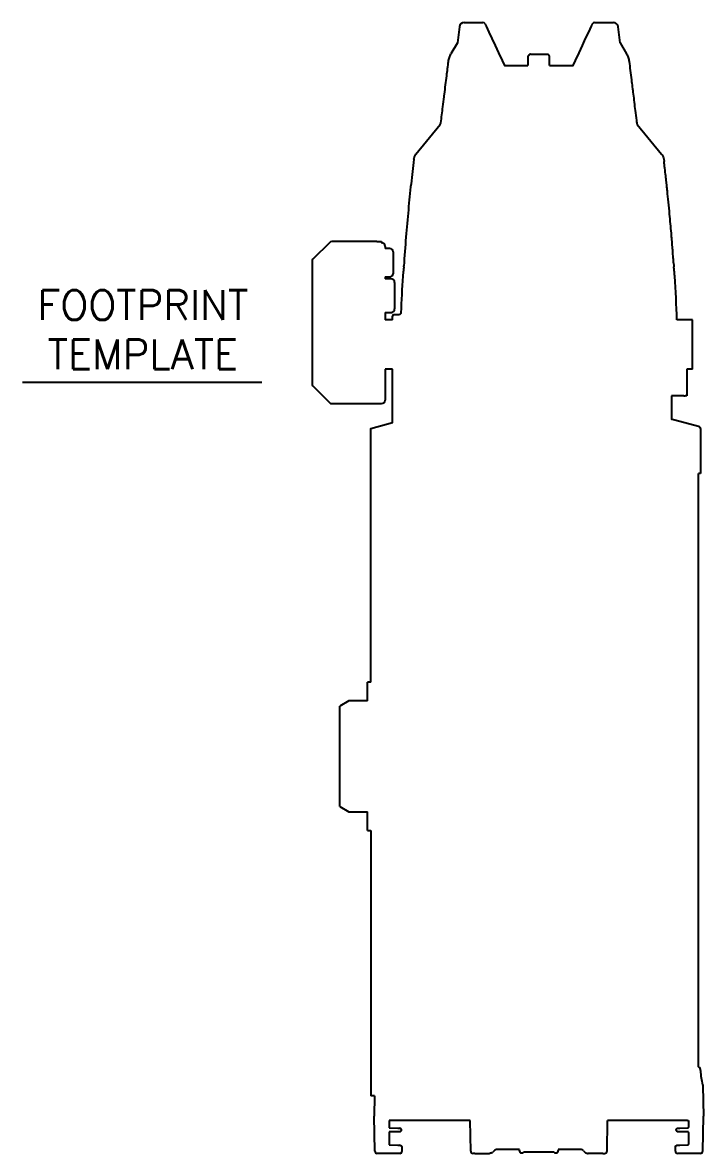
# Model space of a CAD drawing. Extents: x 7 to 135, y 1 to 99.
# Drawn here: x 115.78 to 133.01, y 70.18 to 98.81 of the extents above; entities that cross this region are included whole.
import ezdxf
from ezdxf.enums import TextEntityAlignment as Align

# ---------------------------------------------------------------- set-up
doc = ezdxf.new("R2010")
doc.units = 0
doc.header["$MEASUREMENT"] = 0
doc.layers.add('OBJECT', color=7, linetype='CONTINUOUS')
doc.styles.get("Standard").update_dxf_attribs({"font": 'SIMPLEX'})

msp = doc.modelspace()

# ---------------------------------------------------------------- linework, layer by layer
at = {"layer": 'OBJECT'}
for p, q in [((126.953, 98.814), (127.431, 98.814)), ((130.257, 98.814), (130.735, 98.814)), ((126.834, 98.708), (126.784, 98.304)), ((130.903, 98.304), (130.854, 98.708)), ((126.784, 98.304), (126.621, 98.021)), ((130.903, 98.304), (131.067, 98.021)), ((128.619, 98.014), (128.569, 97.964)), ((128.569, 97.964), (128.569, 97.726)), ((128.57, 97.964), (128.569, 97.964)), ((128.57, 97.964), (128.57, 97.939)), ((128.636, 98.014), (128.619, 98.014)), ((128.619, 98.014), (128.619, 98.014)), ((128.636, 98.014), (129.069, 98.014)), ((129.119, 97.964), (129.069, 98.014)), ((129.119, 97.726), (129.119, 97.964)), ((125.735, 95.48), (126.351, 96.235)), ((126.351, 96.235), (126.365, 96.264)), ((126.351, 96.235), (126.351, 96.235)), ((126.351, 96.235), (126.351, 96.235)), ((131.322, 96.271), (131.337, 96.235)), ((131.337, 96.235), (131.953, 95.48)), ((132.007, 95.352), (132.014, 95.296)), ((123.554, 93.248), (123.126, 92.82)), ((124.741, 93.268), (123.603, 93.268)), ((124.741, 93.268), (124.866, 93.268)), ((124.866, 93.268), (124.866, 93.238)), ((124.956, 93.148), (124.956, 93.091)), ((125.076, 93.091), (124.956, 93.091)), ((123.106, 92.771), (123.106, 89.666)), ((125.156, 93.011), (125.156, 92.893)), ((125.156, 92.893), (125.156, 92.578)), ((125.156, 92.578), (125.156, 92.456)), ((125.426, 92.633), (125.427, 92.652)), ((132.255, 92.729), (132.26, 92.652)), ((132.26, 92.652), (132.262, 92.633)), ((124.956, 92.376), (125.076, 92.376)), ((124.956, 92.376), (124.956, 92.328)), ((125.1, 92.328), (124.956, 92.328)), ((125.196, 92.232), (125.196, 92.092)), ((125.196, 92.092), (125.196, 91.715)), ((125.196, 91.715), (125.196, 91.566)), ((124.956, 91.47), (125.1, 91.47)), ((124.956, 91.47), (124.956, 91.288)), ((124.956, 91.346), (124.956, 91.346)), ((124.956, 91.346), (124.956, 91.288)), ((125.302, 91.416), (125.173, 91.414)), ((125.144, 91.288), (124.956, 91.288)), ((132.732, 91.288), (132.341, 91.288)), ((132.732, 90.038), (132.732, 91.288)), ((125.144, 90.038), (124.956, 90.038)), ((124.956, 90.038), (124.956, 89.258)), ((132.732, 90.038), (132.592, 90.038)), ((132.592, 90.038), (132.592, 89.363)), ((123.126, 89.616), (123.554, 89.189)), ((132.515, 89.363), (132.204, 89.363)), ((132.515, 89.363), (132.544, 89.363)), ((132.592, 89.363), (132.544, 89.363)), ((123.603, 89.168), (124.866, 89.168)), ((132.933, 88.535), (132.933, 87.439)), ((132.933, 88.535), (132.933, 87.399)), ((132.886, 72.371), (132.886, 87.399)), ((132.933, 87.399), (132.886, 87.399)), ((124.593, 82.114), (124.509, 82.114)), ((124.509, 81.64), (124.509, 82.114)), ((124.04, 81.64), (123.809, 81.505)), ((124.509, 81.64), (124.04, 81.64)), ((123.809, 78.962), (123.809, 81.505)), ((123.809, 78.962), (124.038, 78.829)), ((124.037, 78.828), (124.497, 78.828)), ((124.038, 78.829), (124.509, 78.829)), ((124.509, 78.354), (124.509, 78.829)), ((124.509, 78.354), (124.593, 78.354)), ((124.593, 78.354), (124.593, 71.639)), ((132.996, 71.889), (133.009, 71.127)), ((124.688, 71.639), (124.593, 71.639)), ((124.688, 71.639), (124.679, 71.127)), ((124.694, 70.241), (124.679, 71.127)), ((125.059, 71.017), (125.054, 71.012)), ((125.054, 71.012), (125.054, 70.881)), ((125.081, 71.017), (125.059, 71.017)), ((126.916, 71.017), (125.141, 71.017)), ((127.106, 71.017), (126.916, 71.017)), ((127.12, 70.241), (127.106, 71.017)), ((130.57, 70.241), (130.584, 71.017)), ((132.547, 71.017), (130.584, 71.017)), ((132.607, 71.017), (132.629, 71.017)), ((132.629, 71.017), (132.634, 71.012)), ((132.634, 71.012), (132.634, 70.843)), ((132.993, 70.241), (133.009, 71.127)), ((125.054, 70.881), (125.054, 70.843)), ((125.054, 70.832), (125.059, 70.827)), ((125.059, 70.727), (125.054, 70.722)), ((125.059, 70.827), (125.276, 70.823)), ((125.276, 70.731), (125.059, 70.727)), ((132.412, 70.823), (132.629, 70.827)), ((132.629, 70.727), (132.412, 70.731)), ((132.629, 70.827), (132.634, 70.832)), ((132.634, 70.722), (132.629, 70.727)), ((125.054, 70.711), (125.054, 70.413)), ((132.634, 70.711), (132.634, 70.413)), ((124.694, 70.241), (124.694, 70.237)), ((124.773, 70.182), (124.754, 70.182)), ((125.058, 70.182), (124.773, 70.182)), ((125.054, 70.402), (125.059, 70.397)), ((125.203, 70.182), (125.058, 70.182)), ((125.059, 70.397), (125.276, 70.393)), ((125.276, 70.182), (125.203, 70.182)), ((125.325, 70.182), (125.276, 70.182)), ((125.385, 70.241), (125.387, 70.331)), ((127.229, 70.182), (127.18, 70.182)), ((127.229, 70.182), (127.598, 70.182)), ((127.712, 70.247), (127.682, 70.217)), ((128.356, 70.282), (127.797, 70.282)), ((128.535, 70.224), (129.155, 70.224)), ((129.891, 70.282), (129.334, 70.282)), ((129.978, 70.247), (130.008, 70.217)), ((130.461, 70.182), (130.093, 70.182)), ((130.461, 70.182), (130.51, 70.182)), ((132.302, 70.241), (132.301, 70.331)), ((132.412, 70.182), (132.362, 70.182)), ((132.412, 70.393), (132.629, 70.397)), ((132.485, 70.182), (132.412, 70.182)), ((132.629, 70.182), (132.485, 70.182)), ((132.629, 70.397), (132.634, 70.402)), ((132.915, 70.182), (132.629, 70.182)), ((132.933, 70.182), (132.915, 70.182)), ((132.993, 70.237), (132.993, 70.241))]:
    msp.add_line(p, q, dxfattribs=at)
at = {"layer": 'OBJECT', "color": 1}
msp.add_line((115.781, 89.71), (121.834, 89.71), dxfattribs=at)
at = {"layer": 'OBJECT', "flags": 128}
for points in [[(127.51, 98.726), (127.582, 98.572), (127.658, 98.408), (127.739, 98.234), (127.825, 98.05), (127.915, 97.858), (127.976, 97.726), (128.569, 97.726)], [(129.119, 97.726), (129.712, 97.726), (129.773, 97.858), (129.863, 98.05), (129.948, 98.234), (130.03, 98.408), (130.106, 98.572), (130.178, 98.726)], [(125.426, 92.633), (125.426, 92.634), (125.426, 92.634)], [(125.428, 92.652), (125.428, 92.652), (125.427, 92.652)], [(132.26, 92.652), (132.26, 92.652), (132.26, 92.652)], [(132.261, 92.634), (132.262, 92.634), (132.262, 92.633)], [(124.593, 82.114), (124.593, 88.538), (124.986, 88.643), (125.144, 88.686), (125.144, 90.038)], [(132.204, 89.363), (132.204, 88.777), (132.29, 88.754), (132.888, 88.593)], [(132.215, 88.774), (132.29, 88.754), (132.888, 88.593)], [(132.939, 72.279), (132.941, 72.141), (132.969, 72.013), (132.98, 71.961), (132.988, 71.923), (132.993, 71.9), (132.995, 71.892)], [(125.276, 70.823), (125.295, 70.823), (125.314, 70.823), (125.331, 70.822)], [(125.331, 70.732), (125.314, 70.732), (125.295, 70.731), (125.276, 70.731)], [(125.339, 70.807), (125.339, 70.81), (125.339, 70.813), (125.338, 70.815), (125.337, 70.818), (125.336, 70.82), (125.334, 70.821), (125.333, 70.822), (125.331, 70.822)], [(125.339, 70.747), (125.339, 70.744), (125.339, 70.741), (125.338, 70.739), (125.337, 70.736), (125.336, 70.734), (125.334, 70.733), (125.333, 70.732), (125.331, 70.732)], [(132.356, 70.732), (132.355, 70.732), (132.353, 70.733), (132.352, 70.734), (132.351, 70.736), (132.35, 70.739), (132.349, 70.741), (132.349, 70.744), (132.348, 70.747)], [(132.356, 70.822), (132.355, 70.822), (132.353, 70.821), (132.352, 70.82), (132.351, 70.818), (132.35, 70.815), (132.349, 70.813), (132.349, 70.81), (132.349, 70.807)], [(132.356, 70.822), (132.374, 70.823), (132.392, 70.823), (132.412, 70.823)], [(132.412, 70.731), (132.392, 70.731), (132.374, 70.732), (132.356, 70.732)], [(125.276, 70.393), (125.294, 70.393), (125.312, 70.393), (125.328, 70.392)], [(125.336, 70.377), (125.336, 70.38), (125.335, 70.383), (125.335, 70.386), (125.334, 70.388), (125.332, 70.39), (125.331, 70.391), (125.33, 70.392), (125.328, 70.392)], [(132.36, 70.392), (132.376, 70.393), (132.393, 70.393), (132.412, 70.393)]]:
    msp.add_lwpolyline(points, dxfattribs=at)
at = {"layer": 'OBJECT'}
for centre, radius, start, end in [((126.953, 98.694), 0.12, 90, 173), ((127.431, 98.754), 0.06, 25, 90), ((130.257, 98.754), 0.06, 90, 155), ((130.735, 98.694), 0.12, 7, 90), ((123.603, 93.198), 0.07, 90, 135), ((124.866, 93.148), 0.09, 0, 90), ((125.076, 93.011), 0.08, 0, 90), ((123.176, 92.771), 0.07, 135, 180), ((125.076, 92.456), 0.08, 270, 0), ((125.1, 92.232), 0.096, 0, 90), ((175.97, 89.363), 50.66, 176.5747, 177.6208), ((81.718, 89.363), 50.66, 2.1777, 3.4253), ((125.1, 91.566), 0.096, 270, 0), ((125.174, 91.384), 0.03, 91, 180), ((123.176, 89.666), 0.07, 180, 225), ((123.603, 89.238), 0.07, 225, 270), ((124.866, 89.258), 0.09, 270, 0), ((132.829, 72.277), 0.11, 1, 58.8916), ((132.981, 71.889), 0.015, 1, 12.23), ((124.754, 70.242), 0.06, 181, 270), ((125.325, 70.242), 0.06, 270, 359), ((127.18, 70.242), 0.06, 181, 270), ((127.598, 70.302), 0.12, 302.0296, 315), ((127.797, 70.162), 0.12, 90, 135), ((128.413, 70.255), 0.0625, 154.3102, 328.3998), ((129.278, 70.255), 0.0625, 211.6702, 25.6898), ((129.893, 70.162), 0.12, 45, 90), ((130.093, 70.302), 0.12, 225, 237.9704), ((130.51, 70.242), 0.06, 270, 359), ((132.362, 70.242), 0.06, 181, 270), ((132.933, 70.242), 0.06, 270, 359)]:
    msp.add_arc(centre, radius, start, end, dxfattribs=at)
for points, knots in [([(127.485, 98.779), (127.486, 98.778), (127.487, 98.774), (127.496, 98.756), (127.505, 98.735), (127.51, 98.726)], [0, 0, 0, 0, 0.351629, 0.714778, 1, 1, 1, 1]), ([(130.178, 98.726), (130.182, 98.734), (130.19, 98.752), (130.199, 98.77), (130.202, 98.778), (130.203, 98.779), (130.203, 98.779)], [0, 0, 0, 0, 0.230481, 0.568581, 0.916913, 1, 1, 1, 1]), ([(126.558, 97.832), (126.564, 97.865), (126.575, 97.931), (126.606, 97.991), (126.621, 98.021)], [0, 0, 0, 0, 0.499957, 1, 1, 1, 1]), ([(128.619, 98.014), (128.619, 98.013), (128.603, 97.997), (128.586, 97.98), (128.57, 97.964)], [0, 0, 0, 0, 0.0137604, 1, 1, 1, 1]), ([(131.067, 98.021), (131.082, 97.991), (131.113, 97.931), (131.124, 97.865), (131.13, 97.832)], [0, 0, 0, 0, 0.500043, 1, 1, 1, 1]), ([(126.456, 97.003), (126.475, 97.158), (126.509, 97.434), (126.543, 97.711), (126.558, 97.832)], [0, 0, 0, 0, 0.560059, 1, 1, 1, 1]), ([(131.13, 97.832), (131.149, 97.677), (131.183, 97.401), (131.217, 97.125), (131.232, 97.003)], [0, 0, 0, 0, 0.559941, 1, 1, 1, 1]), ([(126.366, 96.271), (126.366, 96.271), (126.383, 96.409), (126.411, 96.631), (126.44, 96.874), (126.453, 96.98), (126.456, 97.002), (126.456, 97.003)], [0, 0, 0, 0, 0.002274, 0.563506, 0.91051, 0.997261, 1, 1, 1, 1]), ([(131.232, 97.003), (131.232, 97.002), (131.249, 96.865), (131.276, 96.642), (131.306, 96.399), (131.319, 96.293), (131.322, 96.271), (131.322, 96.271)], [0, 0, 0, 0, 0.002739, 0.563972, 0.910975, 0.997726, 1, 1, 1, 1]), ([(126.351, 96.235), (126.351, 96.235), (126.351, 96.235), (126.351, 96.236), (126.351, 96.236), (126.351, 96.236), (126.351, 96.236), (126.351, 96.236), (126.351, 96.236), (126.351, 96.236), (126.351, 96.236), (126.351, 96.236), (126.351, 96.235), (126.351, 96.235), (126.351, 96.235)], [0, 0, 0, 0, 0.148713, 0.270417, 0.325991, 0.38103, 0.499355, 0.560287, 0.614855, 0.66649, 0.718951, 0.77602, 0.84074, 1, 1, 1, 1]), ([(126.365, 96.264), (126.365, 96.265), (126.366, 96.267), (126.366, 96.27), (126.366, 96.271)], [0, 0, 0, 0, 0.56, 1, 1, 1, 1]), ([(125.681, 95.352), (125.657, 95.146), (125.607, 94.722), (125.54, 94.065), (125.478, 93.371), (125.445, 92.896), (125.427, 92.652)], [0, 0, 0, 0, 0.22962, 0.472827, 0.72962, 1, 1, 1, 1]), ([(125.681, 95.352), (125.685, 95.375), (125.694, 95.422), (125.721, 95.46), (125.735, 95.48)], [0, 0, 0, 0, 0.488528, 1, 1, 1, 1]), ([(131.953, 95.48), (131.967, 95.46), (131.994, 95.422), (132.003, 95.375), (132.007, 95.352)], [0, 0, 0, 0, 0.511473, 1, 1, 1, 1]), ([(132.255, 92.729), (132.251, 92.786), (132.242, 92.909), (132.23, 93.08), (132.218, 93.234), (132.208, 93.361), (132.188, 93.601), (132.161, 93.904), (132.127, 94.261), (132.104, 94.489), (132.086, 94.656), (132.073, 94.782), (132.055, 94.942), (132.035, 95.117), (132.02, 95.239), (132.014, 95.296)], [0, 0, 0, 0, 0.0667, 0.143295, 0.200055, 0.245598, 0.29208, 0.479715, 0.599336, 0.709711, 0.745752, 0.794836, 0.857243, 0.932974, 1, 1, 1, 1]), ([(125.426, 92.633), (125.424, 92.6), (125.418, 92.535), (125.409, 92.455), (125.402, 92.401), (125.401, 92.394), (125.4, 92.39)], [0, 0, 0, 0, 0.250566, 0.50035, 0.750175, 1, 1, 1, 1]), ([(132.287, 92.39), (132.287, 92.394), (132.286, 92.401), (132.279, 92.455), (132.27, 92.535), (132.264, 92.601), (132.262, 92.633)], [0, 0, 0, 0, 0.24993, 0.499886, 0.749919, 1, 1, 1, 1]), ([(125.401, 92.398), (125.401, 92.397), (125.401, 92.395), (125.401, 92.392), (125.4, 92.39)], [0, 0, 0, 0, 0.057035, 1, 1, 1, 1]), ([(132.287, 92.39), (132.287, 92.392), (132.287, 92.395), (132.286, 92.397), (132.286, 92.398)], [0, 0, 0, 0, 0.942962, 1, 1, 1, 1]), ([(125.144, 91.288), (125.144, 91.292), (125.144, 91.316), (125.144, 91.347), (125.144, 91.378), (125.144, 91.382), (125.144, 91.384)], [0, 0, 0, 0, 0.053741, 0.36211, 0.67887, 1, 1, 1, 1]), ([(125.354, 91.466), (125.353, 91.46), (125.351, 91.447), (125.339, 91.43), (125.322, 91.418), (125.308, 91.417), (125.302, 91.416)], [0, 0, 0, 0, 0.240854, 0.499999, 0.759144, 1, 1, 1, 1]), ([(132.888, 88.593), (132.894, 88.591), (132.907, 88.586), (132.922, 88.572), (132.931, 88.554), (132.932, 88.541), (132.933, 88.535)], [0, 0, 0, 0, 0.257711, 0.51542, 0.773104, 1, 1, 1, 1]), ([(132.933, 88.535), (132.932, 88.542), (132.931, 88.556), (132.92, 88.574), (132.906, 88.587), (132.894, 88.591), (132.888, 88.593)], [0, 0, 0, 0, 0.257626, 0.515249, 0.772905, 1, 1, 1, 1]), ([(125.141, 71.017), (125.141, 71.017), (125.13, 71.017), (125.111, 71.017), (125.091, 71.017), (125.081, 71.017)], [0, 0, 0, 0, 0.006936, 0.520711, 1, 1, 1, 1]), ([(132.607, 71.017), (132.597, 71.017), (132.576, 71.017), (132.557, 71.017), (132.547, 71.017), (132.547, 71.017)], [0, 0, 0, 0, 0.479289, 0.993061, 1, 1, 1, 1]), ([(125.054, 70.843), (125.054, 70.841), (125.054, 70.838), (125.054, 70.835), (125.054, 70.833), (125.054, 70.832), (125.054, 70.832), (125.054, 70.832)], [0, 0, 0, 0, 0.445584, 0.716762, 0.853822, 0.991084, 1, 1, 1, 1]), ([(125.054, 70.722), (125.054, 70.722), (125.054, 70.722), (125.054, 70.721), (125.054, 70.719), (125.054, 70.716), (125.054, 70.713), (125.054, 70.711)], [0, 0, 0, 0, 0.008995, 0.146052, 0.28302, 0.554067, 1, 1, 1, 1]), ([(125.339, 70.747), (125.343, 70.747), (125.353, 70.748), (125.363, 70.755), (125.37, 70.763), (125.373, 70.77), (125.373, 70.777), (125.372, 70.784), (125.369, 70.791), (125.363, 70.799), (125.353, 70.805), (125.344, 70.806), (125.339, 70.807)], [0, 0, 0, 0, 0.128706, 0.277457, 0.381669, 0.447039, 0.498465, 0.549933, 0.615501, 0.720624, 0.854989, 1, 1, 1, 1]), ([(132.349, 70.807), (132.344, 70.806), (132.334, 70.805), (132.324, 70.799), (132.318, 70.791), (132.315, 70.784), (132.314, 70.777), (132.315, 70.77), (132.318, 70.763), (132.325, 70.755), (132.335, 70.748), (132.344, 70.747), (132.348, 70.747)], [0, 0, 0, 0, 0.14501, 0.279376, 0.384498, 0.450066, 0.501534, 0.552961, 0.61833, 0.722541, 0.871291, 1, 1, 1, 1]), ([(132.634, 70.832), (132.634, 70.832), (132.634, 70.832), (132.634, 70.833), (132.634, 70.835), (132.634, 70.838), (132.634, 70.841), (132.634, 70.843)], [0, 0, 0, 0, 0.0089151, 0.146175, 0.2832191, 0.5543775, 1, 1, 1, 1]), ([(132.634, 70.711), (132.634, 70.713), (132.634, 70.716), (132.634, 70.719), (132.634, 70.721), (132.634, 70.722), (132.634, 70.722), (132.634, 70.722)], [0, 0, 0, 0, 0.4455582, 0.7167708, 0.8538267, 0.9910138, 1, 1, 1, 1]), ([(125.054, 70.413), (125.054, 70.411), (125.054, 70.408), (125.054, 70.405), (125.054, 70.403), (125.054, 70.402), (125.054, 70.402), (125.054, 70.402)], [0, 0, 0, 0, 0.44874, 0.718396, 0.854636, 0.990952, 1, 1, 1, 1]), ([(125.387, 70.331), (125.387, 70.331), (125.387, 70.332), (125.387, 70.335), (125.386, 70.345), (125.378, 70.361), (125.359, 70.374), (125.343, 70.376), (125.336, 70.377)], [0, 0, 0, 0, 0.003431, 0.026391, 0.142294, 0.515111, 0.783763, 1, 1, 1, 1]), ([(127.661, 70.2), (127.661, 70.2), (127.654, 70.196), (127.637, 70.188), (127.617, 70.183), (127.604, 70.182), (127.601, 70.182), (127.599, 70.182), (127.598, 70.182), (127.598, 70.182), (127.598, 70.182), (127.598, 70.182)], [0, 0, 0, 0, 0.005743, 0.356855, 0.829926, 0.915276, 0.96458, 0.98513, 0.992056, 0.993589, 1, 1, 1, 1]), ([(128.466, 70.222), (128.473, 70.223), (128.491, 70.224), (128.516, 70.224), (128.531, 70.224), (128.535, 70.224)], [0.0241563, 0.0241563, 0.0241563, 0.0241563, 0.3831812, 0.858317, 1, 1, 1, 1]), ([(129.155, 70.224), (129.162, 70.224), (129.18, 70.224), (129.206, 70.223), (129.22, 70.223), (129.224, 70.222)], [0, 0, 0, 0, 0.2499338, 0.7292548, 0.9742599, 0.9742599, 0.9742599, 0.9742599]), ([(130.029, 70.2), (130.029, 70.2), (130.036, 70.196), (130.053, 70.188), (130.073, 70.183), (130.086, 70.182), (130.09, 70.182), (130.091, 70.182), (130.092, 70.182), (130.092, 70.182), (130.092, 70.182), (130.093, 70.182)], [0, 0, 0, 0, 0.005743, 0.356855, 0.829926, 0.915276, 0.96458, 0.98513, 0.992056, 0.993589, 1, 1, 1, 1]), ([(132.301, 70.331), (132.301, 70.331), (132.301, 70.332), (132.301, 70.333), (132.301, 70.337), (132.302, 70.351), (132.312, 70.37), (132.334, 70.389), (132.352, 70.391), (132.36, 70.392)], [0, 0, 0, 0, 0.0031203, 0.0206763, 0.053584, 0.1400866, 0.5079971, 0.7770818, 1, 1, 1, 1]), ([(132.634, 70.402), (132.634, 70.402), (132.634, 70.402), (132.634, 70.403), (132.634, 70.405), (132.634, 70.408), (132.634, 70.411), (132.634, 70.413)], [0, 0, 0, 0, 0.008982, 0.146181, 0.283231, 0.554403, 1, 1, 1, 1])]:
    msp.add_open_spline(points, degree=3, knots=knots, dxfattribs=at)

# ---------------------------------------------------------------- texts
at = {"layer": 'OBJECT', "color": 1}
for s, p in [('FOOTPRINT', (118.826, 91.285)), ('TEMPLATE', (118.826, 90.041))]:
    msp.add_text(s, height=0.75, dxfattribs=at).set_placement(p, align=Align.CENTER)

doc.saveas('drawing.dxf')
